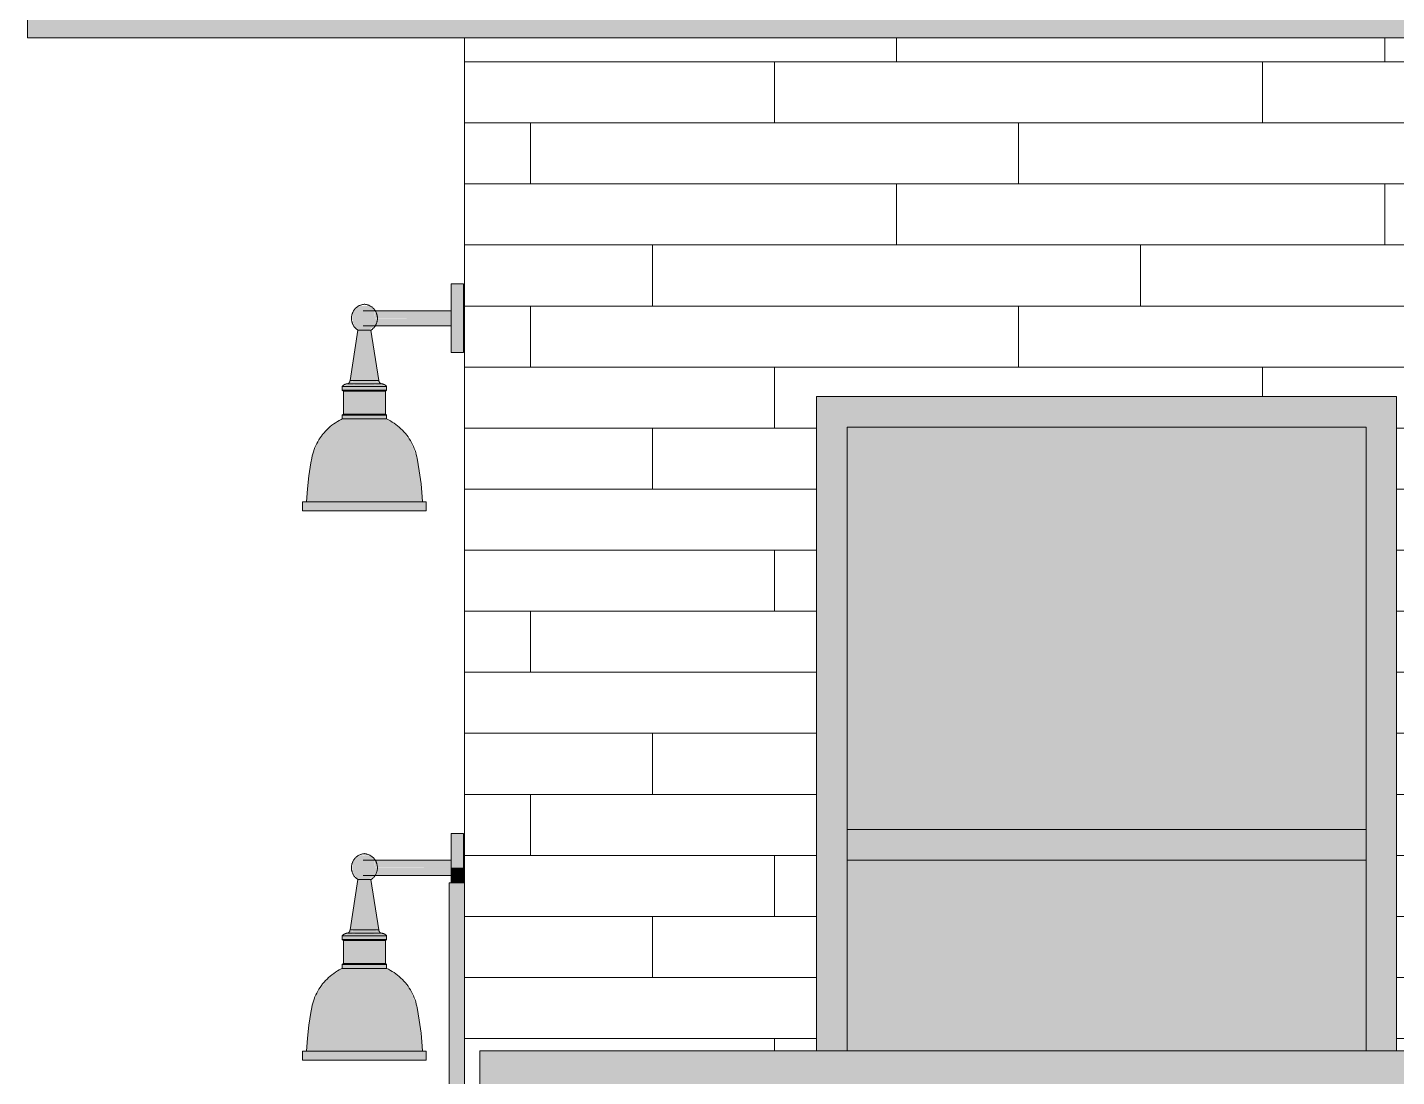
# Model space of a CAD drawing. Header units: inches. Extents: x -4178 to 1394, y -264 to 630.
# Drawn here: x -3860.5 to -3770.7, y 40.3 to 109.1 of the extents above; entities that cross this region are included whole.
import ezdxf

# ---------------------------------------------------------------- set-up
doc = ezdxf.new("R2010")
doc.units = ezdxf.units.IN
doc.header["$MEASUREMENT"] = 0
for name, color, linetype, lineweight in [('A-CLNG-1', 13, 'Continuous', 5), ('A-CLNG-2', 13, 'Continuous', 9), ('A-GENM', 5, 'Continuous', 9), ('A-GLAZ-1', 151, 'Continuous', 9), ('A-WALL-2', 113, 'Continuous', 9), ('A-WALL-PATT-1', 111, 'Continuous', 9), ('E-LITE-EQPM', 33, 'Continuous', 9)]:
    doc.layers.add(name, color=color, linetype=linetype, lineweight=lineweight)
pattern_1 = [(0, (-3827.511, -29.2), (0, 4), []), (90, (-3827.511, -29.2), (-8, 8), [4, -28]), (90, (-3811.511, -25.2), (-8, 8), [4, -28])]

# ---------------------------------------------------------------- blocks, each defined once
blk = doc.blocks.new('_THE_ WINDOW _ DOOR - Window - 1st Floor-2480458-BUILDING ELEVATION - WEST')
at = {"layer": 'A-GLAZ-1'}
for points in [[(-3368.406, 42), (-3367.398, 42), (-3367.398, 84.875), (-3405.423, 84.875), (-3405.423, 42), (-3403.423, 42), (-3403.423, 82.875), (-3369.398, 82.875), (-3369.398, 42)], [(-3401.66, 54.5), (-3369.398, 54.5), (-3369.398, 56.5), (-3403.423, 56.5), (-3403.423, 54.5)]]:
    blk.add_hatch(color=256, dxfattribs=at).paths.add_polyline_path(points, flags=0)
h = blk.add_hatch(color=256, dxfattribs=at)
h.paths.add_polyline_path([(-3401.66, 42), (-3369.398, 42), (-3369.398, 54.5), (-3403.423, 54.5), (-3403.423, 42)], flags=0)
h.paths.add_polyline_path([(-3395.773, 56.5), (-3369.398, 56.5), (-3369.398, 82.875), (-3403.423, 82.875), (-3403.423, 56.5), (-3401.66, 56.5)], flags=0)
for p, q in [((-3405.423, 84.875), (-3405.423, 42)), ((-3367.398, 84.875), (-3405.423, 84.875)), ((-3367.398, 42), (-3367.398, 84.875)), ((-3403.423, 82.875), (-3369.398, 82.875)), ((-3403.423, 42), (-3403.423, 82.875)), ((-3369.398, 82.875), (-3369.398, 42)), ((-3369.398, 56.5), (-3403.423, 56.5)), ((-3403.423, 56.5), (-3403.423, 54.5)), ((-3369.398, 54.5), (-3369.398, 56.5)), ((-3403.423, 54.5), (-3369.398, 54.5))]:
    blk.add_line(p, q, dxfattribs=at)
blk = doc.blocks.new('VISA-OW2400-02-SASS - OW2400-L30K-MVOLT-V16-BUILDING ELEVATION - WEST')
at = {"layer": 'E-LITE-EQPM'}
for points in [[(-3832.69, 90), (-3831.894, 90), (-3831.894, 92.25), (-3832.69, 92.25), (-3832.69, 90.129)], [(-3838.476, 89.223), (-3838.063, 89.251), (-3837.698, 89.518), (-3837.692, 89.577), (-3837.704, 90.475), (-3837.928, 90.73), (-3838.063, 90.769), (-3838.192, 90.817), (-3838.253, 90.795), (-3838.344, 90.839), (-3838.405, 90.802), (-3838.487, 90.805), (-3838.565, 90.802), (-3838.596, 90.836), (-3838.772, 90.714), (-3838.784, 90.757), (-3839.061, 90.465), (-3839.169, 90.227), (-3839.184, 89.976), (-3839.122, 89.698), (-3838.972, 89.404), (-3838.804, 89.271), (-3838.65, 89.223), (-3838.603, 89.232), (-3838.562, 89.223), (-3838.486, 89.223)], [(-3837.435, 89.5), (-3832.69, 89.517), (-3832.69, 90), (-3837.695, 89.979), (-3837.683, 89.542), (-3837.698, 89.5), (-3837.525, 89.5)], [(-3837.677, 90), (-3832.69, 90), (-3832.69, 90.5), (-3837.693, 90.458), (-3837.695, 90.354), (-3837.686, 90)], [(-3831.894, 87.75), (-3831.894, 90), (-3832.69, 90), (-3832.69, 87.75)], [(-3837.852, 85.927), (-3837.435, 85.927), (-3837.957, 89.223), (-3838.804, 89.223), (-3839.299, 85.927), (-3837.937, 85.927)], [(-3837.437, 85.291), (-3836.931, 85.291), (-3836.968, 85.541), (-3839.83, 85.541), (-3839.83, 85.291), (-3837.656, 85.291)], [(-3837.656, 85.224), (-3837.184, 85.224), (-3837.125, 85.291), (-3839.635, 85.291), (-3839.577, 85.224), (-3837.69, 85.224)], [(-3839.762, 83.724), (-3836.999, 83.724), (-3836.999, 85.224), (-3839.762, 85.224)], [(-3837.391, 83.406), (-3836.931, 83.406), (-3836.968, 83.656), (-3839.83, 83.656), (-3839.83, 83.406), (-3837.437, 83.406)], [(-3837.381, 83.656), (-3837.125, 83.656), (-3837.184, 83.724), (-3839.577, 83.724), (-3839.635, 83.656), (-3837.391, 83.656)], [(-3837.381, 80.845), (-3834.93, 80.845), (-3835.357, 81.954), (-3836.074, 82.835), (-3836.663, 83.237), (-3837.013, 83.406), (-3839.83, 83.406), (-3840.758, 82.78), (-3841.496, 81.766), (-3841.83, 80.845), (-3837.781, 80.845)], [(-3837.802, 77.978), (-3834.574, 77.978), (-3834.793, 79.978), (-3834.93, 80.845), (-3841.83, 80.845), (-3842.111, 78.822), (-3842.187, 77.978), (-3838.036, 77.978)], [(-3837.278, 77.384), (-3834.324, 77.384), (-3834.324, 77.978), (-3842.437, 77.978), (-3842.437, 77.384), (-3837.381, 77.384)]]:
    blk.add_hatch(color=256, dxfattribs=at).paths.add_polyline_path(points, flags=0)
h = blk.add_hatch(color=256, dxfattribs=at)
h.paths.add_polyline_path([(-3837.957, 89.223), (-3837.792, 89.407), (-3837.86, 89.339), (-3837.926, 89.259)], flags=0)
h.paths.add_polyline_path([(-3838.182, 90.839), (-3838.19, 90.879), (-3838.19, 90.843)], flags=0)
h = blk.add_hatch(color=256, dxfattribs=at)
h.paths.add_polyline_path([(-3837.369, 85.541), (-3837.125, 85.541), (-3837.096, 85.61), (-3837.184, 85.656), (-3837.587, 85.67), (-3837.656, 85.646), (-3837.847, 85.68), (-3838.27, 85.702), (-3838.933, 85.675), (-3839.105, 85.646), (-3839.141, 85.68), (-3839.411, 85.68), (-3839.669, 85.589), (-3839.635, 85.541), (-3837.381, 85.541)], flags=0)
h.paths.add_polyline_path([(-3839.763, 85.541), (-3839.713, 85.541), (-3839.743, 85.615), (-3839.83, 85.541)], flags=0)
h.paths.add_polyline_path([(-3836.931, 85.541), (-3837.052, 85.595), (-3837.028, 85.541), (-3836.968, 85.541)], flags=0)
h = blk.add_hatch(color=256, dxfattribs=at)
h.paths.add_polyline_path([(-3838.019, 85.702), (-3838.018, 85.737), (-3838.018, 85.702)], flags=0)
h.paths.add_polyline_path([(-3839.397, 85.702), (-3839.234, 85.702), (-3837.66, 85.744), (-3837.559, 85.738), (-3837.435, 85.75), (-3837.462, 85.768), (-3837.439, 85.829), (-3837.559, 85.927), (-3837.596, 85.814), (-3837.616, 85.927), (-3839.145, 85.927), (-3839.165, 85.814), (-3839.235, 85.898), (-3839.326, 85.8), (-3839.335, 85.744), (-3839.387, 85.709)], flags=0)
h.paths.add_polyline_path([(-3838.742, 85.702), (-3838.698, 85.732), (-3838.726, 85.706)], flags=0)
h.paths.add_polyline_path([(-3839.335, 85.811), (-3839.299, 85.927), (-3839.326, 85.927)], flags=0)
for p, q in [((-3831.894, 92.25), (-3832.69, 92.25)), ((-3832.69, 90), (-3832.69, 92.25)), ((-3831.894, 92.25), (-3831.894, 90)), ((-3832.69, 90.5), (-3838.454, 90.5)), ((-3832.69, 87.75), (-3832.69, 90)), ((-3831.894, 90), (-3831.894, 87.75)), ((-3838.804, 89.223), (-3839.326, 85.927)), ((-3837.957, 89.223), (-3838.804, 89.223)), ((-3838.454, 89.5), (-3832.69, 89.5)), ((-3837.435, 85.927), (-3837.957, 89.223)), ((-3832.69, 87.75), (-3831.894, 87.75)), ((-3839.83, 85.541), (-3839.83, 85.291)), ((-3836.931, 85.541), (-3839.83, 85.541)), ((-3839.83, 85.291), (-3839.762, 85.224)), ((-3836.931, 85.291), (-3839.83, 85.291)), ((-3839.551, 85.702), (-3839.327, 85.702)), ((-3837.21, 85.702), (-3839.551, 85.702)), ((-3837.435, 85.927), (-3839.326, 85.927)), ((-3837.553, 85.702), (-3837.21, 85.702)), ((-3836.999, 85.224), (-3836.931, 85.291)), ((-3836.931, 85.291), (-3836.931, 85.541)), ((-3839.762, 85.224), (-3839.762, 83.724)), ((-3836.999, 85.224), (-3839.762, 85.224)), ((-3836.999, 83.724), (-3836.999, 85.224)), ((-3839.762, 83.724), (-3839.83, 83.656)), ((-3839.83, 83.656), (-3839.83, 83.406)), ((-3836.931, 83.656), (-3839.83, 83.656)), ((-3836.999, 83.724), (-3839.762, 83.724)), ((-3836.931, 83.656), (-3836.999, 83.724)), ((-3836.931, 83.406), (-3836.931, 83.656)), ((-3836.931, 83.406), (-3839.83, 83.406)), ((-3842.437, 77.978), (-3842.437, 77.384)), ((-3842.437, 77.978), (-3834.324, 77.978)), ((-3834.324, 77.384), (-3842.437, 77.384)), ((-3834.324, 77.384), (-3834.324, 77.978))]:
    blk.add_line(p, q, dxfattribs=at)
at = {"layer": 'E-LITE-EQPM', "flags": 128}
for points in [[(-3838.804, 89.223), (-3838.835, 89.243), (-3838.864, 89.265), (-3838.893, 89.287), (-3838.922, 89.311), (-3838.949, 89.336), (-3838.975, 89.362), (-3839, 89.389), (-3839.024, 89.418), (-3839.046, 89.447), (-3839.068, 89.476), (-3839.088, 89.507), (-3839.107, 89.539), (-3839.125, 89.571), (-3839.142, 89.604), (-3839.157, 89.638), (-3839.171, 89.672), (-3839.183, 89.706), (-3839.195, 89.742), (-3839.204, 89.777), (-3839.212, 89.813), (-3839.219, 89.849), (-3839.225, 89.886), (-3839.229, 89.923), (-3839.231, 89.959), (-3839.232, 89.996), (-3839.231, 90.033), (-3839.229, 90.07), (-3839.226, 90.107), (-3839.221, 90.143), (-3839.214, 90.18), (-3839.207, 90.216), (-3839.197, 90.251), (-3839.187, 90.287), (-3839.174, 90.321), (-3839.161, 90.356), (-3839.146, 90.39), (-3839.13, 90.423), (-3839.112, 90.455), (-3839.094, 90.487), (-3839.074, 90.518), (-3839.052, 90.548), (-3839.03, 90.577), (-3839.006, 90.606), (-3838.982, 90.633), (-3838.956, 90.659), (-3838.929, 90.685), (-3838.901, 90.709), (-3838.872, 90.732), (-3838.843, 90.754), (-3838.812, 90.774), (-3838.781, 90.794), (-3838.749, 90.812), (-3838.716, 90.829), (-3838.683, 90.845), (-3838.649, 90.859), (-3838.614, 90.872), (-3838.579, 90.883), (-3838.543, 90.893), (-3838.508, 90.902), (-3838.471, 90.909), (-3838.435, 90.915), (-3838.398, 90.919), (-3838.38, 90.921)], [(-3838.38, 90.921), (-3838.344, 90.917), (-3838.307, 90.912), (-3838.271, 90.906), (-3838.235, 90.898), (-3838.199, 90.888), (-3838.164, 90.877), (-3838.129, 90.865), (-3838.095, 90.852), (-3838.061, 90.837), (-3838.028, 90.821), (-3837.996, 90.803), (-3837.964, 90.784), (-3837.933, 90.764), (-3837.903, 90.743), (-3837.874, 90.72), (-3837.845, 90.696), (-3837.818, 90.672), (-3837.792, 90.646), (-3837.766, 90.619), (-3837.742, 90.591), (-3837.719, 90.562), (-3837.697, 90.533), (-3837.677, 90.502), (-3837.657, 90.471), (-3837.639, 90.439), (-3837.622, 90.406), (-3837.607, 90.372), (-3837.593, 90.338), (-3837.58, 90.304), (-3837.569, 90.269), (-3837.559, 90.233), (-3837.55, 90.197), (-3837.543, 90.161), (-3837.537, 90.124), (-3837.533, 90.088), (-3837.53, 90.051), (-3837.529, 90.014), (-3837.529, 89.977), (-3837.531, 89.94), (-3837.534, 89.904), (-3837.539, 89.867), (-3837.545, 89.831), (-3837.552, 89.795), (-3837.561, 89.759), (-3837.572, 89.724), (-3837.584, 89.689), (-3837.597, 89.654), (-3837.611, 89.62), (-3837.627, 89.587), (-3837.644, 89.554), (-3837.663, 89.522), (-3837.683, 89.491), (-3837.704, 89.461), (-3837.726, 89.432), (-3837.749, 89.403), (-3837.774, 89.375), (-3837.799, 89.349), (-3837.826, 89.323), (-3837.854, 89.299), (-3837.882, 89.276), (-3837.912, 89.253), (-3837.942, 89.232), (-3837.957, 89.223)], [(-3839.83, 85.541), (-3839.818, 85.555), (-3839.805, 85.569), (-3839.793, 85.581), (-3839.779, 85.594), (-3839.765, 85.605), (-3839.751, 85.617), (-3839.736, 85.627), (-3839.721, 85.637), (-3839.706, 85.647), (-3839.69, 85.656), (-3839.674, 85.664), (-3839.657, 85.671), (-3839.64, 85.678), (-3839.623, 85.684), (-3839.606, 85.69), (-3839.588, 85.694), (-3839.571, 85.698), (-3839.553, 85.702), (-3839.551, 85.702)], [(-3839.551, 85.702), (-3839.542, 85.702), (-3839.533, 85.703), (-3839.524, 85.704), (-3839.515, 85.705), (-3839.506, 85.707), (-3839.497, 85.709), (-3839.489, 85.711), (-3839.48, 85.714), (-3839.472, 85.717), (-3839.463, 85.72), (-3839.455, 85.724), (-3839.447, 85.728), (-3839.439, 85.732), (-3839.431, 85.737), (-3839.424, 85.742), (-3839.416, 85.747), (-3839.409, 85.752), (-3839.402, 85.758), (-3839.396, 85.764), (-3839.389, 85.77), (-3839.383, 85.777), (-3839.377, 85.784), (-3839.372, 85.791), (-3839.366, 85.798), (-3839.361, 85.806), (-3839.357, 85.813), (-3839.352, 85.821), (-3839.348, 85.829), (-3839.344, 85.837), (-3839.341, 85.846), (-3839.338, 85.854), (-3839.335, 85.863), (-3839.333, 85.872), (-3839.331, 85.88), (-3839.329, 85.889), (-3839.328, 85.898), (-3839.327, 85.907), (-3839.326, 85.916), (-3839.326, 85.925), (-3839.326, 85.927)], [(-3837.435, 85.927), (-3837.435, 85.918), (-3837.434, 85.909), (-3837.434, 85.9), (-3837.432, 85.892), (-3837.431, 85.883), (-3837.429, 85.874), (-3837.426, 85.865), (-3837.424, 85.857), (-3837.421, 85.848), (-3837.417, 85.84), (-3837.414, 85.831), (-3837.41, 85.823), (-3837.405, 85.816), (-3837.401, 85.808), (-3837.396, 85.8), (-3837.391, 85.793), (-3837.385, 85.786), (-3837.379, 85.779), (-3837.373, 85.772), (-3837.367, 85.766), (-3837.36, 85.76), (-3837.353, 85.754), (-3837.346, 85.748), (-3837.339, 85.743), (-3837.332, 85.738), (-3837.324, 85.733), (-3837.316, 85.729), (-3837.308, 85.725), (-3837.3, 85.721), (-3837.291, 85.717), (-3837.283, 85.714), (-3837.274, 85.712), (-3837.266, 85.709), (-3837.257, 85.707), (-3837.248, 85.705), (-3837.239, 85.704), (-3837.23, 85.703), (-3837.221, 85.702), (-3837.212, 85.702), (-3837.21, 85.702)], [(-3837.21, 85.702), (-3837.192, 85.699), (-3837.174, 85.695), (-3837.157, 85.69), (-3837.139, 85.685), (-3837.122, 85.679), (-3837.105, 85.672), (-3837.089, 85.665), (-3837.073, 85.656), (-3837.057, 85.648), (-3837.041, 85.638), (-3837.026, 85.628), (-3837.011, 85.618), (-3836.997, 85.607), (-3836.983, 85.595), (-3836.97, 85.583), (-3836.957, 85.57), (-3836.944, 85.557), (-3836.933, 85.543), (-3836.931, 85.541)], [(-3841.83, 80.845), (-3841.8, 80.985), (-3841.765, 81.124), (-3841.724, 81.261), (-3841.677, 81.396), (-3841.625, 81.529), (-3841.568, 81.66), (-3841.506, 81.789), (-3841.438, 81.915), (-3841.366, 82.038), (-3841.288, 82.158), (-3841.206, 82.276), (-3841.12, 82.389), (-3841.028, 82.499), (-3840.933, 82.606), (-3840.833, 82.708), (-3840.729, 82.807), (-3840.622, 82.901), (-3840.511, 82.991), (-3840.396, 83.076), (-3840.278, 83.157), (-3840.157, 83.233), (-3840.032, 83.304), (-3839.906, 83.37), (-3839.83, 83.406)], [(-3836.931, 83.406), (-3836.803, 83.343), (-3836.677, 83.275), (-3836.554, 83.202), (-3836.434, 83.124), (-3836.317, 83.042), (-3836.204, 82.955), (-3836.094, 82.863), (-3835.988, 82.767), (-3835.886, 82.667), (-3835.788, 82.563), (-3835.694, 82.455), (-3835.605, 82.343), (-3835.52, 82.228), (-3835.44, 82.109), (-3835.365, 81.988), (-3835.294, 81.863), (-3835.229, 81.736), (-3835.169, 81.607), (-3835.114, 81.475), (-3835.064, 81.34), (-3835.02, 81.205), (-3834.981, 81.067), (-3834.947, 80.928), (-3834.93, 80.845)], [(-3842.187, 77.978), (-3842.122, 78.83), (-3842.023, 79.679), (-3841.89, 80.523), (-3841.83, 80.845)], [(-3834.93, 80.845), (-3834.785, 80.003), (-3834.673, 79.156), (-3834.595, 78.305), (-3834.574, 77.978)]]:
    blk.add_lwpolyline(points, dxfattribs=at)
blk = doc.blocks.new('VISA-OW2400-02-SASS - OW2400-L30K-MVOLT-V20-BUILDING ELEVATION - WEST')
at = {"layer": 'E-LITE-EQPM'}
for points in [[(-3831.894, 54), (-3831.894, 56.25), (-3832.69, 56.25), (-3832.69, 54)], [(-3838.176, 53.223), (-3838.063, 53.251), (-3837.698, 53.518), (-3837.692, 53.577), (-3837.704, 54.475), (-3837.928, 54.73), (-3838.065, 54.771), (-3838.192, 54.817), (-3838.246, 54.79), (-3838.344, 54.839), (-3838.38, 54.793), (-3838.487, 54.805), (-3838.565, 54.802), (-3838.596, 54.836), (-3838.772, 54.714), (-3838.784, 54.757), (-3839.061, 54.465), (-3839.177, 54.189), (-3839.184, 53.976), (-3839.122, 53.698), (-3838.972, 53.404), (-3838.804, 53.271), (-3838.65, 53.223), (-3838.603, 53.232), (-3838.562, 53.223), (-3838.275, 53.223)], [(-3837.435, 53.5), (-3832.69, 53.517), (-3832.69, 54), (-3837.695, 53.979), (-3837.683, 53.542), (-3837.698, 53.5), (-3837.525, 53.5)], [(-3837.435, 54), (-3832.69, 54), (-3832.69, 54.5), (-3837.693, 54.458), (-3837.695, 54.354), (-3837.677, 54), (-3837.525, 54)], [(-3831.894, 53), (-3831.894, 54), (-3832.69, 54), (-3832.69, 53), (-3832.077, 53)], [(-3837.596, 49.927), (-3837.435, 49.927), (-3837.957, 53.223), (-3838.804, 53.223), (-3839.299, 49.927), (-3837.616, 49.927)], [(-3836.931, 49.291), (-3836.968, 49.541), (-3839.83, 49.541), (-3839.83, 49.291), (-3836.968, 49.291)], [(-3839.635, 47.724), (-3836.999, 47.724), (-3836.999, 49.224), (-3839.762, 49.224), (-3839.748, 47.724), (-3839.669, 47.724)], [(-3839.326, 49.224), (-3837.184, 49.224), (-3837.125, 49.291), (-3839.635, 49.291), (-3839.577, 49.224), (-3839.37, 49.224)], [(-3836.968, 47.406), (-3836.931, 47.406), (-3836.968, 47.656), (-3839.83, 47.656), (-3839.83, 47.406), (-3836.999, 47.406)], [(-3837.188, 47.656), (-3837.125, 47.656), (-3837.184, 47.724), (-3839.577, 47.724), (-3839.635, 47.656), (-3837.359, 47.656)], [(-3836.032, 44.845), (-3834.93, 44.845), (-3835.355, 45.951), (-3836.074, 46.835), (-3836.653, 47.231), (-3837.013, 47.406), (-3839.83, 47.406), (-3840.758, 46.78), (-3841.496, 45.766), (-3841.83, 44.845), (-3836.3, 44.845)], [(-3837.381, 41.978), (-3834.574, 41.978), (-3834.803, 44.045), (-3834.93, 44.845), (-3841.83, 44.845), (-3842.111, 42.822), (-3842.187, 41.978), (-3837.606, 41.978)], [(-3839.63, 41.384), (-3834.324, 41.384), (-3834.324, 41.978), (-3842.437, 41.978), (-3842.437, 41.384), (-3839.963, 41.384)]]:
    blk.add_hatch(color=256, dxfattribs=at).paths.add_polyline_path(points, flags=0)
h = blk.add_hatch(color=256, dxfattribs=at)
h.paths.add_polyline_path([(-3837.957, 53.223), (-3837.792, 53.407), (-3837.86, 53.339), (-3837.926, 53.259)], flags=0)
h.paths.add_polyline_path([(-3838.182, 54.839), (-3838.19, 54.879), (-3838.19, 54.843)], flags=0)
h = blk.add_hatch(color=256, dxfattribs=at)
h.paths.add_polyline_path([(-3838.018, 49.541), (-3837.125, 49.541), (-3837.096, 49.61), (-3837.184, 49.656), (-3837.532, 49.653), (-3837.656, 49.646), (-3837.852, 49.681), (-3838.275, 49.702), (-3838.933, 49.675), (-3839.183, 49.646), (-3839.202, 49.687), (-3839.411, 49.68), (-3839.669, 49.589), (-3839.635, 49.541), (-3838.035, 49.541)], flags=0)
h.paths.add_polyline_path([(-3836.931, 49.541), (-3837.052, 49.595), (-3837.028, 49.541), (-3836.968, 49.541)], flags=0)
h.paths.add_polyline_path([(-3839.83, 49.541), (-3839.713, 49.541), (-3839.743, 49.615), (-3839.763, 49.598)], flags=0)
h = blk.add_hatch(color=256, dxfattribs=at)
h.paths.add_polyline_path([(-3838.019, 49.702), (-3838.018, 49.737), (-3838.018, 49.702)], flags=0)
h.paths.add_polyline_path([(-3837.364, 49.702), (-3837.462, 49.768), (-3837.439, 49.829), (-3837.559, 49.927), (-3837.596, 49.814), (-3837.656, 49.927), (-3839.145, 49.927), (-3839.165, 49.814), (-3839.235, 49.898), (-3839.326, 49.8), (-3839.335, 49.744), (-3839.299, 49.72), (-3839.165, 49.702), (-3837.656, 49.742), (-3837.559, 49.738), (-3837.381, 49.705)], flags=0)
h.paths.add_polyline_path([(-3838.742, 49.702), (-3838.698, 49.732), (-3838.726, 49.706)], flags=0)
h.paths.add_polyline_path([(-3839.335, 49.811), (-3839.299, 49.927), (-3839.326, 49.927)], flags=0)
for p, q in [((-3831.894, 56.25), (-3832.69, 56.25)), ((-3832.69, 54), (-3832.69, 56.25)), ((-3831.894, 56.25), (-3831.894, 54)), ((-3832.69, 54.5), (-3838.454, 54.5)), ((-3832.69, 52.994), (-3832.69, 54)), ((-3831.894, 54), (-3831.894, 52.994)), ((-3838.804, 53.223), (-3839.326, 49.927)), ((-3837.957, 53.223), (-3838.804, 53.223)), ((-3838.454, 53.5), (-3832.69, 53.5)), ((-3837.435, 49.927), (-3837.957, 53.223)), ((-3839.83, 49.541), (-3839.83, 49.291)), ((-3836.931, 49.541), (-3839.83, 49.541)), ((-3839.551, 49.702), (-3839.327, 49.702)), ((-3837.21, 49.702), (-3839.551, 49.702)), ((-3837.435, 49.927), (-3839.326, 49.927)), ((-3837.553, 49.702), (-3837.21, 49.702)), ((-3836.931, 49.291), (-3836.931, 49.541)), ((-3839.83, 49.291), (-3839.762, 49.224)), ((-3836.931, 49.291), (-3839.83, 49.291)), ((-3839.762, 49.224), (-3839.762, 47.724)), ((-3836.999, 49.224), (-3839.762, 49.224)), ((-3836.999, 49.224), (-3836.931, 49.291)), ((-3836.999, 47.724), (-3836.999, 49.224)), ((-3839.762, 47.724), (-3839.83, 47.656)), ((-3839.83, 47.656), (-3839.83, 47.406)), ((-3836.931, 47.656), (-3839.83, 47.656)), ((-3836.999, 47.724), (-3839.762, 47.724)), ((-3836.931, 47.656), (-3836.999, 47.724)), ((-3836.931, 47.406), (-3836.931, 47.656)), ((-3836.931, 47.406), (-3839.83, 47.406)), ((-3842.437, 41.978), (-3842.437, 41.384)), ((-3842.437, 41.978), (-3834.324, 41.978)), ((-3834.324, 41.384), (-3842.437, 41.384)), ((-3834.324, 41.384), (-3834.324, 41.978))]:
    blk.add_line(p, q, dxfattribs=at)
at = {"layer": 'E-LITE-EQPM', "flags": 128}
for points in [[(-3838.804, 53.223), (-3838.835, 53.243), (-3838.864, 53.265), (-3838.893, 53.287), (-3838.922, 53.311), (-3838.949, 53.336), (-3838.975, 53.362), (-3839, 53.389), (-3839.024, 53.418), (-3839.046, 53.447), (-3839.068, 53.476), (-3839.088, 53.507), (-3839.107, 53.539), (-3839.125, 53.571), (-3839.142, 53.604), (-3839.157, 53.638), (-3839.171, 53.672), (-3839.183, 53.706), (-3839.195, 53.742), (-3839.204, 53.777), (-3839.212, 53.813), (-3839.219, 53.849), (-3839.225, 53.886), (-3839.229, 53.923), (-3839.231, 53.959), (-3839.232, 53.996), (-3839.231, 54.033), (-3839.229, 54.07), (-3839.226, 54.107), (-3839.221, 54.143), (-3839.214, 54.18), (-3839.207, 54.216), (-3839.197, 54.251), (-3839.187, 54.287), (-3839.174, 54.321), (-3839.161, 54.356), (-3839.146, 54.39), (-3839.13, 54.423), (-3839.112, 54.455), (-3839.094, 54.487), (-3839.074, 54.518), (-3839.052, 54.548), (-3839.03, 54.577), (-3839.006, 54.606), (-3838.982, 54.633), (-3838.956, 54.659), (-3838.929, 54.685), (-3838.901, 54.709), (-3838.872, 54.732), (-3838.843, 54.754), (-3838.812, 54.774), (-3838.781, 54.794), (-3838.749, 54.812), (-3838.716, 54.829), (-3838.683, 54.845), (-3838.649, 54.859), (-3838.614, 54.872), (-3838.579, 54.883), (-3838.543, 54.893), (-3838.508, 54.902), (-3838.471, 54.909), (-3838.435, 54.915), (-3838.398, 54.919), (-3838.38, 54.921)], [(-3838.38, 54.921), (-3838.344, 54.917), (-3838.307, 54.912), (-3838.271, 54.906), (-3838.235, 54.898), (-3838.199, 54.888), (-3838.164, 54.877), (-3838.129, 54.865), (-3838.095, 54.852), (-3838.061, 54.837), (-3838.028, 54.821), (-3837.996, 54.803), (-3837.964, 54.784), (-3837.933, 54.764), (-3837.903, 54.743), (-3837.874, 54.72), (-3837.845, 54.696), (-3837.818, 54.672), (-3837.792, 54.646), (-3837.766, 54.619), (-3837.742, 54.591), (-3837.719, 54.562), (-3837.697, 54.533), (-3837.677, 54.502), (-3837.657, 54.471), (-3837.639, 54.439), (-3837.622, 54.406), (-3837.607, 54.372), (-3837.593, 54.338), (-3837.58, 54.304), (-3837.569, 54.269), (-3837.559, 54.233), (-3837.55, 54.197), (-3837.543, 54.161), (-3837.537, 54.124), (-3837.533, 54.088), (-3837.53, 54.051), (-3837.529, 54.014), (-3837.529, 53.977), (-3837.531, 53.94), (-3837.534, 53.904), (-3837.539, 53.867), (-3837.545, 53.831), (-3837.552, 53.795), (-3837.561, 53.759), (-3837.572, 53.724), (-3837.584, 53.689), (-3837.597, 53.654), (-3837.611, 53.62), (-3837.627, 53.587), (-3837.644, 53.554), (-3837.663, 53.522), (-3837.683, 53.491), (-3837.704, 53.461), (-3837.726, 53.432), (-3837.749, 53.403), (-3837.774, 53.375), (-3837.799, 53.349), (-3837.826, 53.323), (-3837.854, 53.299), (-3837.882, 53.276), (-3837.912, 53.253), (-3837.942, 53.232), (-3837.957, 53.223)], [(-3839.83, 49.541), (-3839.818, 49.555), (-3839.805, 49.569), (-3839.793, 49.581), (-3839.779, 49.594), (-3839.765, 49.605), (-3839.751, 49.617), (-3839.736, 49.627), (-3839.721, 49.637), (-3839.706, 49.647), (-3839.69, 49.656), (-3839.674, 49.664), (-3839.657, 49.671), (-3839.64, 49.678), (-3839.623, 49.684), (-3839.606, 49.69), (-3839.588, 49.694), (-3839.571, 49.698), (-3839.553, 49.702), (-3839.551, 49.702)], [(-3839.551, 49.702), (-3839.542, 49.702), (-3839.533, 49.703), (-3839.524, 49.704), (-3839.515, 49.705), (-3839.506, 49.707), (-3839.497, 49.709), (-3839.489, 49.711), (-3839.48, 49.714), (-3839.472, 49.717), (-3839.463, 49.72), (-3839.455, 49.724), (-3839.447, 49.728), (-3839.439, 49.732), (-3839.431, 49.737), (-3839.424, 49.742), (-3839.416, 49.747), (-3839.409, 49.752), (-3839.402, 49.758), (-3839.396, 49.764), (-3839.389, 49.77), (-3839.383, 49.777), (-3839.377, 49.784), (-3839.372, 49.791), (-3839.366, 49.798), (-3839.361, 49.806), (-3839.357, 49.813), (-3839.352, 49.821), (-3839.348, 49.829), (-3839.344, 49.837), (-3839.341, 49.846), (-3839.338, 49.854), (-3839.335, 49.863), (-3839.333, 49.872), (-3839.331, 49.88), (-3839.329, 49.889), (-3839.328, 49.898), (-3839.327, 49.907), (-3839.326, 49.916), (-3839.326, 49.925), (-3839.326, 49.927)], [(-3837.435, 49.927), (-3837.435, 49.918), (-3837.434, 49.909), (-3837.434, 49.9), (-3837.432, 49.892), (-3837.431, 49.883), (-3837.429, 49.874), (-3837.426, 49.865), (-3837.424, 49.857), (-3837.421, 49.848), (-3837.417, 49.84), (-3837.414, 49.831), (-3837.41, 49.823), (-3837.405, 49.816), (-3837.401, 49.808), (-3837.396, 49.8), (-3837.391, 49.793), (-3837.385, 49.786), (-3837.379, 49.779), (-3837.373, 49.772), (-3837.367, 49.766), (-3837.36, 49.76), (-3837.353, 49.754), (-3837.346, 49.748), (-3837.339, 49.743), (-3837.332, 49.738), (-3837.324, 49.733), (-3837.316, 49.729), (-3837.308, 49.725), (-3837.3, 49.721), (-3837.291, 49.717), (-3837.283, 49.714), (-3837.274, 49.712), (-3837.266, 49.709), (-3837.257, 49.707), (-3837.248, 49.705), (-3837.239, 49.704), (-3837.23, 49.703), (-3837.221, 49.702), (-3837.212, 49.702), (-3837.21, 49.702)], [(-3837.21, 49.702), (-3837.192, 49.699), (-3837.174, 49.695), (-3837.157, 49.69), (-3837.139, 49.685), (-3837.122, 49.679), (-3837.105, 49.672), (-3837.089, 49.665), (-3837.073, 49.656), (-3837.057, 49.648), (-3837.041, 49.638), (-3837.026, 49.628), (-3837.011, 49.618), (-3836.997, 49.607), (-3836.983, 49.595), (-3836.97, 49.583), (-3836.957, 49.57), (-3836.944, 49.557), (-3836.933, 49.543), (-3836.931, 49.541)], [(-3841.83, 44.845), (-3841.8, 44.985), (-3841.765, 45.124), (-3841.724, 45.261), (-3841.677, 45.396), (-3841.625, 45.529), (-3841.568, 45.66), (-3841.506, 45.789), (-3841.438, 45.915), (-3841.366, 46.038), (-3841.288, 46.158), (-3841.206, 46.276), (-3841.12, 46.389), (-3841.028, 46.499), (-3840.933, 46.606), (-3840.833, 46.708), (-3840.729, 46.807), (-3840.622, 46.901), (-3840.511, 46.991), (-3840.396, 47.076), (-3840.278, 47.157), (-3840.157, 47.233), (-3840.032, 47.304), (-3839.906, 47.37), (-3839.83, 47.406)], [(-3836.931, 47.406), (-3836.803, 47.343), (-3836.677, 47.275), (-3836.554, 47.202), (-3836.434, 47.124), (-3836.317, 47.042), (-3836.204, 46.955), (-3836.094, 46.863), (-3835.988, 46.767), (-3835.886, 46.667), (-3835.788, 46.563), (-3835.694, 46.455), (-3835.605, 46.343), (-3835.52, 46.228), (-3835.44, 46.109), (-3835.365, 45.988), (-3835.294, 45.863), (-3835.229, 45.736), (-3835.169, 45.607), (-3835.114, 45.475), (-3835.064, 45.34), (-3835.02, 45.205), (-3834.981, 45.067), (-3834.947, 44.928), (-3834.93, 44.845)], [(-3842.187, 41.978), (-3842.122, 42.83), (-3842.023, 43.679), (-3841.89, 44.523), (-3841.83, 44.845)], [(-3834.93, 44.845), (-3834.785, 44.003), (-3834.673, 43.156), (-3834.595, 42.305), (-3834.574, 41.978)]]:
    blk.add_lwpolyline(points, dxfattribs=at)
blk = doc.blocks.new('V-Series_EWC4_SPVU_RFA_2015 - 1ST FLOOR-2484708-BUILDING ELEVATION - WEST')
at = {"layer": 'A-GENM'}
blk.add_hatch(color=256, dxfattribs=at).paths.add_polyline_path([(-3832.824, 36), (-3831.824, 36), (-3831.824, 53), (-3832.824, 53), (-3832.824, 39.861)], flags=0)
for p in [(-3832.824, 36), (-3831.824, 53)]:
    blk.add_line(p, (-3832.824, 53), dxfattribs=at)

msp = doc.modelspace()

# ---------------------------------------------------------------- hatches: boundary and pattern name
at = {"layer": 'A-CLNG-1'}
msp.add_hatch(color=256, dxfattribs=at).paths.add_polyline_path([(-2649.4631, 108.375), (-2637.6737, 108.375), (-2637.6737, 109.75), (-2638.2362, 109.75), (-2638.2362, 109.875), (-2647.9862, 109.875), (-2647.9862, 109.75), (-2935.0612, 109.75), (-2935.0612, 109.875), (-2944.8112, 109.875), (-2944.8112, 109.75), (-3291.0362, 109.75), (-3291.0362, 109.875), (-3300.7862, 109.875), (-3300.7862, 109.75), (-3549.4612, 109.75), (-3549.4612, 109.875), (-3559.2112, 109.875), (-3559.2112, 109.75), (-3860.4737, 109.75), (-3860.4737, 108.375), (-2656.3237, 108.375)], flags=0)
at = {"layer": 'A-WALL-PATT-1'}
h = msp.add_hatch(dxfattribs=at)
h.set_pattern_fill('FP_8', color=256, style=0, pattern_type=2)
h.set_pattern_definition(pattern_1)
h.paths.add_polyline_path([(-3831.3237, 36), (-3830.8076, 36), (-3830.8076, 42), (-3823.1987, 42), (-3823.2197, 108.375), (-3831.8237, 108.375), (-3831.8237, 36)], flags=0)
h = msp.add_hatch(dxfattribs=at)
h.set_pattern_fill('FP_8', color=256, style=0, pattern_type=2)
h.set_pattern_definition(pattern_1)
h.paths.add_polyline_path([(-3823.1987, 42), (-3808.7487, 42), (-3808.7487, 84.875), (-3770.7237, 84.875), (-3770.7237, 42), (-3674.5362, 42), (-3674.5362, 84.875), (-3636.5112, 84.875), (-3636.5112, 42), (-3636.1362, 42), (-3636.1362, 84.875), (-3598.1112, 84.875), (-3598.1112, 42), (-3597.7362, 42), (-3597.7362, 84.875), (-3559.7112, 84.875), (-3559.7112, 42), (-3508.6862, 42), (-3508.6862, 53), (-3479.6862, 53), (-3479.6862, 42), (-3405.423, 42), (-3405.423, 84.875), (-3367.398, 84.875), (-3367.398, 42), (-3290.5362, 42), (-3290.5362, 84.875), (-3252.5112, 84.8584), (-3252.5112, 42), (-3252.1362, 42), (-3252.1362, 84.875), (-3214.1112, 84.875), (-3214.1112, 42), (-3170.0862, 42), (-3170.0862, 53), (-3141.0862, 53), (-3141.0862, 42), (-3132.1612, 42), (-3132.1612, 53), (-3103.1612, 53), (-3103.1612, 42), (-3060.1362, 42), (-3060.1362, 84.875), (-3022.1112, 84.875), (-3022.1112, 42), (-3021.7362, 42), (-3021.7362, 84.875), (-2983.7112, 84.875), (-2983.7112, 42), (-2887.3362, 42), (-2887.3362, 84.875), (-2849.3112, 84.875), (-2849.3112, 42), (-2848.9362, 42), (-2848.9362, 84.875), (-2810.9112, 84.875), (-2810.9112, 42), (-2810.5362, 42), (-2810.5362, 84.875), (-2772.5112, 84.875), (-2772.5112, 42), (-2738.9612, 42), (-2738.9612, 53), (-2712.3237, 53), (-2712.3237, 108.375), (-3823.1987, 108.375), (-3823.1987, 45.5921)], flags=0)
h.paths.add_polyline_path([(-3300.063, 85.7022), (-3300.4868, 85.7091), (-3300.2611, 85.7022), (-3300.0642, 85.7022)], flags=0)
h.paths.add_polyline_path([(-3296.8594, 77.384), (-3304.5313, 77.384), (-3304.5313, 77.9781), (-3304.2851, 77.9781), (-3304.2288, 79.2383), (-3304.2131, 79.4177), (-3303.9338, 80.8452), (-3303.5715, 81.9544), (-3302.7525, 82.8954), (-3301.9853, 83.4062), (-3301.9853, 83.6562), (-3301.7912, 83.6562), (-3301.7327, 83.7238), (-3301.9178, 83.7238), (-3301.8883, 85.2238), (-3301.7327, 85.2238), (-3301.8252, 85.2913), (-3301.9853, 85.2913), (-3301.9853, 85.5413), (-3301.8883, 85.5413), (-3301.7912, 85.6382), (-3301.1163, 85.7222), (-3301.2873, 85.7102), (-3301.3047, 85.744), (-3301.3306, 85.7609), (-3301.4265, 85.744), (-3301.4352, 85.8142), (-3301.4878, 85.815), (-3301.4352, 85.9275), (-3301.1278, 87.8305), (-3301.6612, 88.0514), (-3302.1272, 88.409), (-3302.4848, 88.875), (-3302.7096, 89.4177), (-3302.7862, 90), (-3302.7096, 90.5823), (-3302.4848, 91.125), (-3302.1272, 91.591), (-3301.6612, 91.9486), (-3301.1095, 92.1745), (-3300.5362, 92.25), (-3299.9539, 92.1733), (-3299.4112, 91.9486), (-3298.9452, 91.591), (-3298.5877, 91.125), (-3298.3629, 90.5823), (-3298.2862, 90), (-3298.3629, 89.4177), (-3298.5877, 88.875), (-3298.9452, 88.409), (-3299.4112, 88.0514), (-3299.9441, 87.8267), (-3299.5945, 85.8669), (-3299.5945, 85.7994), (-3299.6911, 85.7967), (-3299.6911, 85.751), (-3299.6989, 85.7091), (-3300.0385, 85.707), (-3299.8482, 85.7022), (-3299.2619, 85.6367), (-3299.1842, 85.5413), (-3299.0871, 85.5413), (-3299.0871, 85.2913), (-3299.3016, 85.2679), (-3299.3398, 85.2238), (-3299.1547, 85.2238), (-3299.1842, 83.7238), (-3299.3398, 83.7238), (-3299.2431, 83.6562), (-3299.0871, 83.6562), (-3299.0871, 83.4062), (-3298.2111, 82.8113), (-3297.4917, 81.926), (-3297.1028, 80.662), (-3296.8594, 79.4177), (-3296.7874, 77.9781), (-3296.5412, 77.9781), (-3296.5412, 77.384)], flags=0)
h.paths.add_polyline_path([(-2896.863, 85.7022), (-2897.2868, 85.7091), (-2897.0611, 85.7022), (-2896.8642, 85.7022)], flags=0)
h.paths.add_polyline_path([(-2894.0553, 77.384), (-2901.3313, 77.384), (-2901.3313, 77.9781), (-2901.0851, 77.9781), (-2901.0288, 79.2383), (-2901.0131, 79.4177), (-2900.7338, 80.8452), (-2900.324, 82.0113), (-2899.5525, 82.8954), (-2898.7853, 83.4062), (-2898.7853, 83.6562), (-2898.5912, 83.6562), (-2898.5327, 83.7238), (-2898.7178, 83.7238), (-2898.6883, 85.2238), (-2898.5327, 85.2238), (-2898.6252, 85.2913), (-2898.7853, 85.2913), (-2898.7853, 85.5413), (-2898.6883, 85.5413), (-2898.5912, 85.6382), (-2897.9163, 85.7222), (-2898.0873, 85.7102), (-2898.1047, 85.744), (-2898.1306, 85.7609), (-2898.2265, 85.744), (-2898.2352, 85.8142), (-2898.2878, 85.815), (-2898.2352, 85.9275), (-2897.9278, 87.8305), (-2898.4612, 88.0514), (-2898.9272, 88.409), (-2899.2848, 88.875), (-2899.5096, 89.4177), (-2899.5862, 90), (-2899.5096, 90.5823), (-2899.2848, 91.125), (-2898.9055, 91.6077), (-2898.4612, 91.9486), (-2897.9186, 92.1733), (-2897.3362, 92.25), (-2896.7539, 92.1733), (-2896.2112, 91.9486), (-2895.7452, 91.591), (-2895.3877, 91.125), (-2895.1629, 90.5823), (-2895.0862, 90), (-2895.1629, 89.4177), (-2895.3877, 88.875), (-2895.7452, 88.409), (-2896.2112, 88.0514), (-2896.7441, 87.8267), (-2896.3945, 85.8669), (-2896.3945, 85.7994), (-2896.4911, 85.7967), (-2896.4911, 85.751), (-2896.4989, 85.7091), (-2896.8385, 85.707), (-2896.6455, 85.702), (-2896.0472, 85.6186), (-2895.9351, 85.5413), (-2895.8871, 85.5413), (-2895.8871, 85.2913), (-2896.0813, 85.2913), (-2896.1398, 85.2238), (-2895.9547, 85.2238), (-2895.9842, 83.7238), (-2896.1398, 83.7238), (-2896.0431, 83.6562), (-2895.8871, 83.6562), (-2895.8871, 83.4062), (-2895.0111, 82.8113), (-2894.2917, 81.926), (-2893.9028, 80.662), (-2893.6538, 79.344), (-2893.5874, 77.9781), (-2893.3412, 77.9781), (-2893.3412, 77.384), (-2894.0396, 77.384)], flags=0)
h.paths.add_polyline_path([(-2973.238, 85.7022), (-2973.6618, 85.7091), (-2973.4361, 85.7022), (-2973.2392, 85.7022)], flags=0)
h.paths.add_polyline_path([(-2970.0344, 77.384), (-2977.7063, 77.384), (-2977.7063, 77.9781), (-2977.4601, 77.9781), (-2977.4038, 79.2383), (-2977.3881, 79.4177), (-2977.1088, 80.8452), (-2976.7465, 81.9544), (-2975.9275, 82.8954), (-2975.1603, 83.4062), (-2975.1603, 83.6562), (-2974.9662, 83.6562), (-2974.9077, 83.7238), (-2975.0928, 83.7238), (-2975.0633, 85.2238), (-2974.9077, 85.2238), (-2975.0002, 85.2913), (-2975.1603, 85.2913), (-2975.1603, 85.5413), (-2975.0633, 85.5413), (-2974.9662, 85.6382), (-2974.3187, 85.7274), (-2974.4623, 85.7102), (-2974.4797, 85.744), (-2974.5056, 85.7609), (-2974.6015, 85.744), (-2974.6102, 85.8142), (-2974.6628, 85.815), (-2974.6102, 85.9275), (-2974.3187, 87.8371), (-2974.8362, 88.0514), (-2975.3555, 88.4784), (-2975.6598, 88.875), (-2975.8846, 89.4177), (-2975.9612, 90), (-2975.8522, 90.6605), (-2975.6598, 91.125), (-2975.3022, 91.591), (-2974.8362, 91.9486), (-2974.2936, 92.1733), (-2973.7112, 92.25), (-2973.1289, 92.1733), (-2972.5862, 91.9486), (-2972.1202, 91.591), (-2971.7627, 91.125), (-2971.5379, 90.5823), (-2971.4612, 90), (-2971.5379, 89.4177), (-2971.8603, 88.7478), (-2972.1202, 88.409), (-2972.5862, 88.0514), (-2973.1191, 87.8267), (-2972.789, 85.8945), (-2972.7695, 85.7994), (-2972.8661, 85.7967), (-2972.8661, 85.751), (-2972.8739, 85.7091), (-2973.2135, 85.707), (-2973.0205, 85.702), (-2972.4222, 85.6186), (-2972.3101, 85.5413), (-2972.2621, 85.5413), (-2972.2621, 85.2913), (-2972.4563, 85.2913), (-2972.5148, 85.2238), (-2972.3297, 85.2238), (-2972.3592, 83.7238), (-2972.5148, 83.7238), (-2972.4181, 83.6562), (-2972.2621, 83.6562), (-2972.2239, 83.3808), (-2971.3861, 82.8113), (-2970.6667, 81.926), (-2970.2778, 80.662), (-2970.0344, 79.4177), (-2969.9624, 77.9781), (-2969.7162, 77.9781), (-2969.7162, 77.384)], flags=0)
h.paths.add_polyline_path([(-3687.013, 85.7022), (-3687.4368, 85.7091), (-3687.2111, 85.7022), (-3687.0142, 85.7022)], flags=0)
h.paths.add_polyline_path([(-3683.4912, 77.384), (-3691.4813, 77.384), (-3691.4813, 77.9781), (-3691.2351, 77.9781), (-3691.1788, 79.2383), (-3691.1631, 79.4177), (-3690.8838, 80.8452), (-3690.5215, 81.9544), (-3689.7025, 82.8954), (-3688.9353, 83.4062), (-3688.9353, 83.6562), (-3688.7412, 83.6562), (-3688.6827, 83.7238), (-3688.8678, 83.7238), (-3688.8383, 85.2238), (-3688.6827, 85.2238), (-3688.7752, 85.2913), (-3688.9353, 85.2913), (-3688.9353, 85.5413), (-3688.8383, 85.5413), (-3688.7412, 85.6382), (-3688.0663, 85.7222), (-3688.2373, 85.7102), (-3688.2547, 85.744), (-3688.2806, 85.7609), (-3688.3765, 85.744), (-3688.3852, 85.8142), (-3688.4378, 85.815), (-3688.3852, 85.9275), (-3688.0778, 87.8305), (-3688.6112, 88.0514), (-3689.0772, 88.409), (-3689.4348, 88.875), (-3689.6596, 89.4177), (-3689.7362, 90), (-3689.6596, 90.5823), (-3689.4348, 91.125), (-3689.0315, 91.6261), (-3688.6112, 91.9486), (-3688.0686, 92.1733), (-3687.4862, 92.25), (-3686.9039, 92.1733), (-3686.3612, 91.9486), (-3685.8952, 91.591), (-3685.5377, 91.125), (-3685.3129, 90.5823), (-3685.2362, 90), (-3685.3129, 89.4177), (-3685.5377, 88.875), (-3685.8952, 88.409), (-3686.3612, 88.0514), (-3686.8941, 87.8267), (-3686.5445, 85.8669), (-3686.5445, 85.7994), (-3686.6411, 85.7967), (-3686.6411, 85.751), (-3686.6489, 85.7091), (-3686.9885, 85.707), (-3686.7955, 85.702), (-3686.1972, 85.6186), (-3686.0851, 85.5413), (-3686.0371, 85.5413), (-3686.0371, 85.2913), (-3686.2313, 85.2913), (-3686.2898, 85.2238), (-3686.1047, 85.2238), (-3686.1342, 83.7238), (-3686.2898, 83.7238), (-3686.1931, 83.6562), (-3686.0371, 83.6562), (-3686.0371, 83.4062), (-3685.1611, 82.8113), (-3684.4417, 81.926), (-3684.0528, 80.662), (-3683.8094, 79.4177), (-3683.7374, 77.9781), (-3683.4912, 77.9781)], flags=0)
h = msp.add_hatch(dxfattribs=at)
h.set_pattern_fill('FP_9', color=256, style=0, pattern_type=2)
h.set_pattern_definition([(0, (-1929.199, 0.8), (0, 4), []), (90, (-1929.199, 0.8), (-8, 8), [4, -28]), (90, (-1913.199, 4.8), (-8, 8), [4, -28])])
h.paths.add_polyline_path([(-3830.5683, -32), (-1931.3237, -32), (-1931.3237, 42), (-3830.8076, 42), (-3830.8076, -31.4408)], flags=0)

# ---------------------------------------------------------------- linework, layer by layer
at = {"layer": 'A-CLNG-2'}
for p, q in [((-3860.4737, 108.375), (-3860.4737, 109.75)), ((-2637.6737, 108.375), (-3860.4737, 108.375))]:
    msp.add_line(p, q, dxfattribs=at)
at = {"layer": 'A-WALL-2'}
for p, q in [((-3831.8237, 36), (-3831.8237, 108.375)), ((-3808.7487, 84.875), (-3770.7237, 84.875)), ((-3808.7487, 42), (-3808.7487, 84.875)), ((-3770.7237, 84.875), (-3770.7237, 42)), ((-1927.0737, 42), (-3830.8076, 42)), ((-3830.8076, 42), (-3830.8076, -31.4408))]:
    msp.add_line(p, q, dxfattribs=at)

# ---------------------------------------------------------------- block references
at = {"layer": 'A-GENM'}
msp.add_blockref('V-Series_EWC4_SPVU_RFA_2015 - 1ST FLOOR-2484708-BUILDING ELEVATION - WEST', (0, 0), dxfattribs=at)
at = {"layer": 'A-GLAZ-1'}
msp.add_blockref('_THE_ WINDOW _ DOOR - Window - 1st Floor-2480458-BUILDING ELEVATION - WEST', (-403.3258, 0), dxfattribs=at)
at = {"layer": 'E-LITE-EQPM'}
for name in ['VISA-OW2400-02-SASS - OW2400-L30K-MVOLT-V16-BUILDING ELEVATION - WEST', 'VISA-OW2400-02-SASS - OW2400-L30K-MVOLT-V20-BUILDING ELEVATION - WEST']:
    msp.add_blockref(name, (0, 0), dxfattribs=at)

doc.saveas('drawing.dxf')
